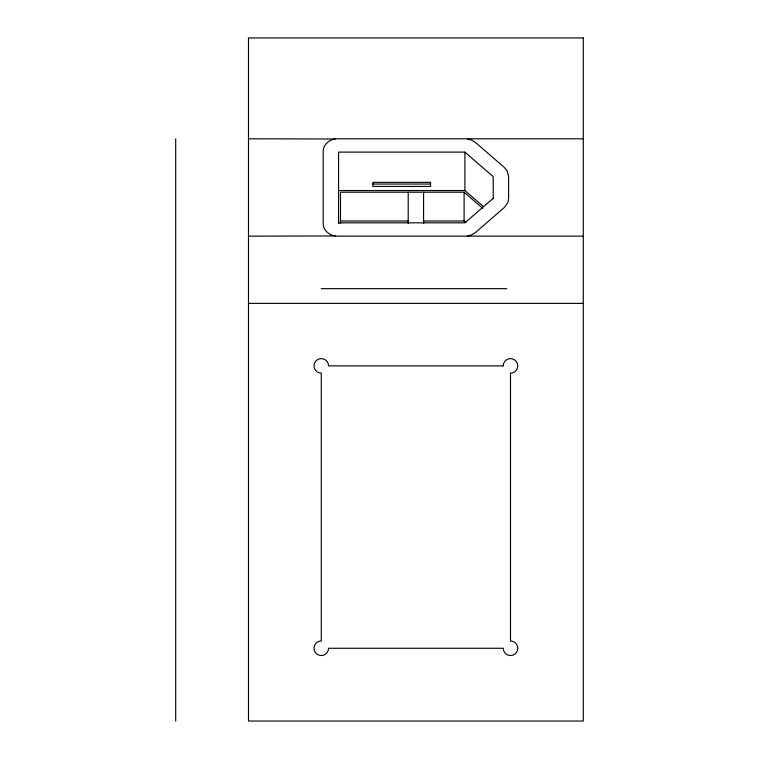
<?xml version="1.0" encoding="UTF-8"?>
<svg xmlns="http://www.w3.org/2000/svg" width="759" height="759" viewBox="0 0 759 759"><rect width="100%" height="100%" fill="white"/><g stroke="black" fill="none" stroke-linecap="round" stroke-linejoin="round"><path stroke-width="1.14" d="M493.227 198.289L464.887 222.833L338.552 222.833M583.291 138.802L337.594 138.802C330.62 138.631 323.211 143.887 323.182 151.278L323.182 223.668C323.211 231.059 330.62 236.315 337.594 236.144L583.291 236.144M467.544 235.992L471.823 234.787L475.476 232.491L504.374 207.454L507.894 202.492L508.596 198.63L508.596 176.306L507.031 170.642L504.374 167.483L475.476 142.455L471.823 140.159L467.544 138.954M248.497 236.144L335.089 235.954M493.227 198.782L493.227 176.657L464.887 152.113L338.552 152.113L338.552 223.544M372.897 184.039L430.543 184.039M338.552 190.537L464.887 190.537L483.483 206.647M482.525 208.165L464.091 192.207L340.478 192.207L340.478 223.393M340.478 221.021L408.209 221.021M423.579 221.021L464.091 221.021L465.846 222.548M321.275 288.657L506.689 288.657M248.497 303.391L583.291 303.391M248.497 138.802L335.089 138.992M464.887 152.113L464.887 190.537M464.091 192.207L464.091 221.021M423.579 192.207L423.579 223.345M408.209 192.207L408.209 223.345M175.708 138.802L175.708 721.05M583.291 37.95L248.497 37.95L248.497 721.05L583.291 721.05L583.291 37.95M430.543 182.369L372.897 182.369L372.897 186.439L430.543 186.439L430.543 182.369M503.226 365.876L328.552 365.876A7.277 7.277 0 0 0 321.275 358.599A7.277 7.277 0 0 0 313.998 365.876A7.277 7.277 0 0 0 321.275 373.153L321.275 640.994A7.277 7.277 0 0 0 313.998 648.271A7.277 7.277 0 0 0 321.275 655.548A7.277 7.277 0 0 0 328.552 648.271L503.226 648.271A7.277 7.277 0 0 0 510.503 655.548A7.277 7.277 0 0 0 517.78 648.271A7.277 7.277 0 0 0 510.503 640.994L510.503 373.153A7.277 7.277 0 0 0 517.78 365.876A7.277 7.277 0 0 0 510.503 358.599A7.277 7.277 0 0 0 503.226 365.876"/></g></svg>
